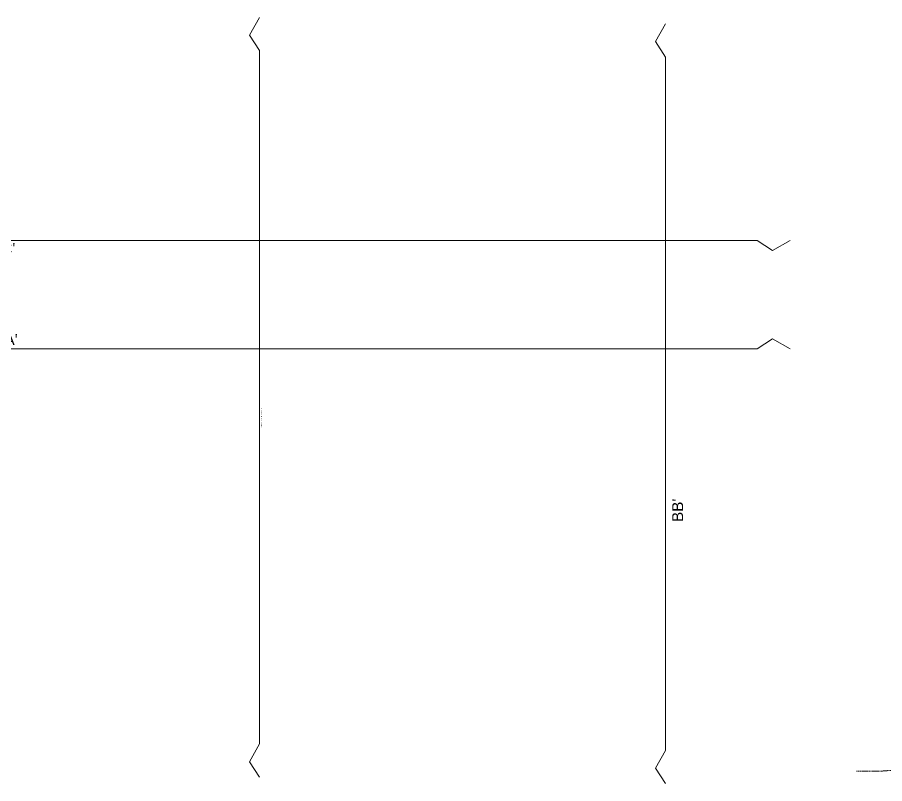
# Model space of a CAD drawing. Header units: centimetres. Extents: x -6341 to 23117, y -10090 to 8065.
# Drawn here: x 2089 to 13275, y -1825 to 8065 of the extents above; entities that cross this region are included whole.
import ezdxf

# ---------------------------------------------------------------- set-up
doc = ezdxf.new("R2010")
doc.units = ezdxf.units.CM
doc.header["$LTSCALE"] = 12.7
doc.linetypes.add('VW-01', pattern=[0.83312, 0.41656, -0.41656])
doc.layers.add('B Général', color=7, linetype='Continuous', lineweight=5)
doc.layers.add('C ANNOTATIONS-prestations', color=7, linetype='Continuous', lineweight=5)
doc.styles.add('Arial', font='arial.ttf')
doc.styles.add('Eurostile', font='')
doc.styles.get('Eurostile').set_extended_font_data('Eurostile')

# ---------------------------------------------------------------- blocks, each defined once
blk = doc.blocks.new('Groupe-203-1')
at = {"layer": 'B Général', "color": 7, "linetype": 'Continuous', "lineweight": 5, "flags": 128}
blk.add_lwpolyline([(12058, 5187), (11829, 5057), (11631, 5187), (1726, 5187), (1497, 5057), (1299, 5186)], dxfattribs=at)
at = {"layer": 'B Général', "color": 7, "insert": (1901, 5153), "char_height": 141.4, "attachment_point": 2, "line_spacing_factor": 0.954275, "style": 'Arial'}
blk.add_mtext("CC'", dxfattribs=at)
blk = doc.blocks.new('Groupe-204-1')
at = {"layer": 'B Général', "color": 7, "linetype": 'Continuous', "lineweight": 5, "flags": 128}
blk.add_lwpolyline([(12058, 3788), (11829, 3918), (11631, 3788), (1726, 3788), (1497, 3918), (1299, 3789)], dxfattribs=at)
at = {"layer": 'B Général', "color": 7, "insert": (1942, 3977), "char_height": 141.4, "attachment_point": 2, "line_spacing_factor": 0.954275, "style": 'Arial'}
blk.add_mtext("AA'", dxfattribs=at)

msp = doc.modelspace()

# ---------------------------------------------------------------- linework, layer by layer
at = {"layer": 'B Général', "color": 7, "linetype": 'Continuous', "lineweight": 5, "flags": 128}
msp.add_lwpolyline([(10450.47, 7980.78), (10320.31, 7751.43), (10450, 7553.07), (10450, -1396.93), (10319.83, -1626.28), (10449.53, -1824.65)], dxfattribs=at)
at = {"layer": 'B Général', "color": 8, "linetype": 'VW-01', "lineweight": 18, "true_color": 0x808080, "flags": 128}
msp.add_lwpolyline([(12911.11, -1662.17), (13240.47, -1662.17), (14019.38, -1605.17), (14490.01, -1607.17), (15226.11, -1571.17), (15950.11, -1547.17), (16302.12, -1582.17), (16657.69, -1588.17), (17327.43, -1547.17), (18046.6, -1533.17), (18205.56, -1512.17), (18455.84, -1517.17)], dxfattribs=at)
at = {"layer": 'C ANNOTATIONS-prestations', "flags": 128}
msp.add_lwpolyline([(5212.44, 8065.36), (5082.27, 7836.01), (5211.96, 7637.65), (5211.96, -1312.35), (5081.8, -1541.7), (5211.49, -1740.07)], dxfattribs=at)

# ---------------------------------------------------------------- block references
at = {"layer": 'B Général', "color": 7}
for name in ['Groupe-203-1', 'Groupe-204-1']:
    msp.add_blockref(name, (0, 0), dxfattribs=at)

# ---------------------------------------------------------------- texts
at = {"layer": 'B Général', "color": 7, "insert": (10534.73, 1702.92), "char_height": 141.414, "attachment_point": 2, "rotation": 90, "line_spacing_factor": 0.954275, "style": 'Arial'}
msp.add_mtext("BB'", dxfattribs=at)
at = {"layer": 'C ANNOTATIONS-prestations', "insert": (5231.71, 2770.43), "char_height": 14.118, "attachment_point": 1, "rotation": 90, "line_spacing_factor": 0.894142, "style": 'Eurostile'}
msp.add_mtext('COUPE FAÇADE EST HALL', dxfattribs=at)

doc.saveas('drawing.dxf')
